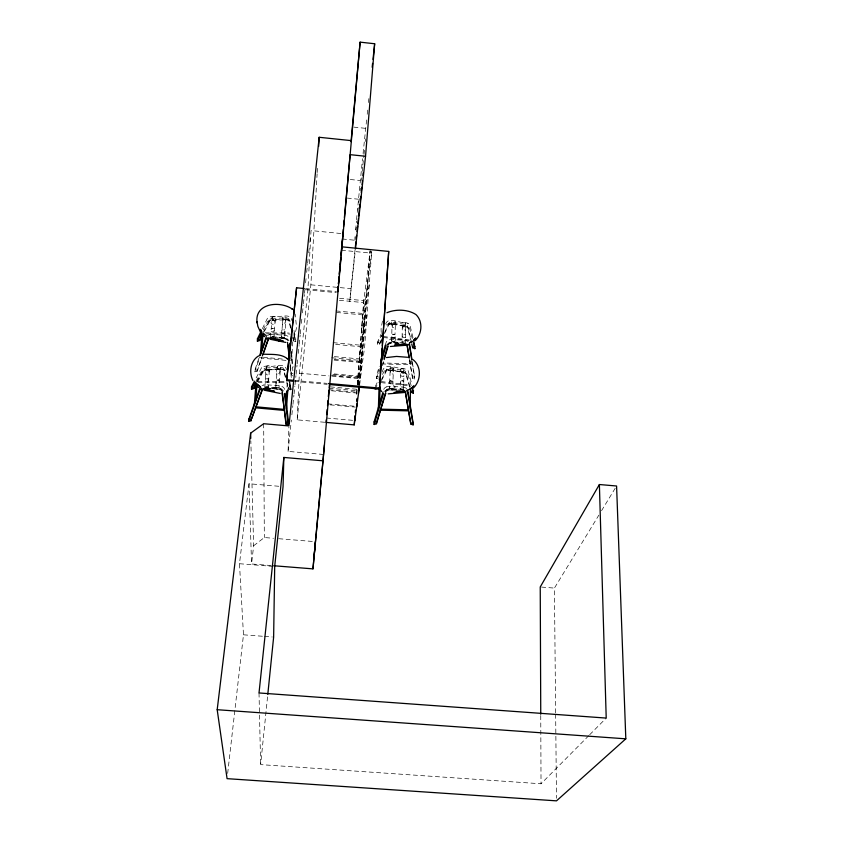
<?xml version="1.0" encoding="UTF-8"?>
<svg xmlns="http://www.w3.org/2000/svg" width="843" height="843" viewBox="0 0 843 843"><rect width="100%" height="100%" fill="white"/><g stroke="black" fill="none" stroke-linecap="round" stroke-linejoin="round"><path stroke-width="0.63" stroke-dasharray="4.21 3.16" d="M392.596 381.162L390.183 380.952L392.933 381.363L393.365 370.994M269.549 369.118C268.127 376.568 272.342 361.721 266.304 366.442C265.239 370.435 265.766 370.952 268.917 370.772C268.085 381.584 261.604 367.422 268.896 370.541M271.72 336.536L274.059 336.167L275.06 321.489C279.339 310.224 264.744 321.288 274.565 320.635C277.8 325.978 267.684 325.061 272.184 320.593M282.795 317.073L283.006 319.212L286.009 319.044L285.798 320.614L285.988 317.147L282.879 316.873L282.953 319.666M280.498 368.602C279.528 373.723 282.637 362.585 277.294 366.452C276.609 369.329 276.715 370.383 279.887 369.592C280.392 379.793 271.699 367.285 279.939 369.624M410.868 360.509L410.214 363.733L382.543 362.964M411.869 360.604L411.795 363.512L410.383 364.734L382.469 363.976M265.461 386.853L268.232 386.558L269.296 371.194M405.62 337.685L405.62 334.639L402.828 334.334L402.785 337.516L405.62 337.685L405.399 343.101M393.091 384.366L392.891 381.057M392.48 323.744L389.066 323.891L387.358 325.24L390.003 324.144L395.367 324.523L394.988 334.734L392.322 334.344L392.258 337.274L395.093 337.811L395.114 334.46L392.416 334.165M391.71 388.623L389.445 388.001L390.256 367.422L393.302 367.78L393.154 370.931L390.414 370.52L390.372 373.712L393.291 374.102M392.532 324.429L392.511 327.484L395.325 327.737M381.268 343.059L381.489 337.611M323.48 454.451L288.074 451.395L288.907 427.211M291.278 377.58L289.844 363.618M324.671 422.28L297.179 419.856L299.36 373.196L307.895 289.918L311.025 230.56L343.048 233.732M395.135 337.664C397.158 341.152 391.858 343.965 391.679 340.035L391.984 325.577C389.266 315.556 401.721 325.798 392.585 324.218M390.478 380.815C384.324 384.06 404.355 387.474 389.666 388.507M404.998 342.037L402.037 341.752L402.322 325.24L402.669 322.606L405.652 322.88L405.578 326.989L402.922 326.536L402.87 329.634L405.683 330.098L405.746 326.789L402.954 326.515M403.555 389.951C403.66 387.759 398.075 390.541 400.246 386.252L400.72 368.802L403.839 368.897L403.755 373.196L401.099 372.722L400.983 376.01L403.808 376.505L403.966 373.091L401.321 372.669M297.179 419.856L310.877 284.818L317.116 173.837M317.189 172.53L317.548 166.008M277.21 366.705L277.495 368.865L280.445 368.707L278.98 387.833L275.693 387.738L276.198 380.098L279.117 380.035L278.928 383.544L275.988 383.502M284.565 337.316L281.362 337.232L281.847 329.866L284.755 329.845L284.47 333.206L281.625 333.048M389.445 388.001L389.55 386.811M276.04 385.061L275.693 387.738L279.191 387.179M276.799 374.44L276.746 372.954M282.416 324.513L282.826 319.666M272.131 316.947L272.3 319.708L275.303 319.486M281.699 334.671L281.362 337.232L284.713 337.063L286.009 319.002M276.81 374.387L276.356 380.235L279.202 380.151L276.746 380.077M282.426 324.45L281.994 330.034L284.755 329.845M286.968 387.148L287.242 383.091L286.662 382.659L258.084 382.437M290.74 359.129L291.288 351.436M402.037 341.752L402.259 342.795M400.13 388.507L400.351 389.656L403.207 389.93M359.508 384.429L364.608 347.074L371.7 251.815L370.045 251.646L359.666 385.146M405.715 323.006L405.198 325.777L402.322 325.187M270.603 337.105L271.551 323.933M356.61 393.66L357.211 385.852M357.306 384.545L363.575 302.595L370.172 250.687L360.541 378.739L331.51 376.104M356.726 394.45L357.126 389.234M357.495 384.387L363.986 299.307L365.546 299.455L359.16 384.703M358.275 384.545L358.855 376.99L331.594 374.513M358.286 384.998L358.96 376.178L331.668 373.691M403.892 369.108L403.428 371.774L402.669 371.847M264.681 387.611L265.714 378.676M395.146 324.249L395.346 321.784M393.112 370.467C393.934 364.06 393.217 373.407 389.866 369.455M355.051 249.644L349.782 301.278L355.325 250.329M342.258 238.99L354.84 240.234L355.156 236.388M355.683 229.97L356.431 220.992M356.536 219.707L362.511 158.695M381.278 340.54L379.656 343.976L377.316 344.397L377.538 342.047L381.321 333.649M379.656 343.976L381.373 339.423M588.772 735.665L541.027 783.779L260.635 764.622L267.674 695.654M288.074 451.395L291.341 420.035M291.878 414.809L292.827 405.662M292.964 404.355L293.912 395.209M294.049 393.902L294.871 386.062M294.997 384.756L295.956 375.609M296.093 374.303L297.042 365.156M297.179 363.849L297.579 359.929M298.264 353.396L299.075 345.556M299.212 344.25L300.161 335.103M300.298 333.796L300.846 328.57M301.383 323.343L301.931 318.117M302.468 312.879L303.29 305.04M303.417 303.733L304.376 294.586M304.513 293.28L304.913 289.36M305.598 282.826L306.135 277.6M306.683 272.373L307.495 264.533M307.632 263.227L308.18 258M308.717 252.774L309.265 247.547M309.803 242.32L310.35 237.094M363.07 153.479L366.652 119.516M367.2 114.29L367.759 109.063M368.444 102.53L368.865 98.61M354.84 240.234L355.114 237.631M355.946 229.833L356.22 227.231M358.033 210.339L358.307 207.736M358.865 202.541L359.276 198.642M360.109 190.845L360.393 188.242M361.226 180.444L361.499 177.852M362.195 171.35L362.743 166.155M362.89 164.859L363.86 155.755M363.997 154.459L364.555 149.264M365.388 141.466L365.662 138.863M227.663 773.421L243.479 634.811L239.486 563.725L249.012 483.756L279.117 486.295M271.161 565.537L251.562 563.978L253.638 545.758L250.845 441.005M371.7 251.815L361.689 329.381L363.27 329.529M292.521 375.894L292.268 375.514A1.18 1.033 2.5 0 0 291.594 375.114L290.087 362.606M359.329 360.309L365.272 315.166M357.811 384.134L366.968 315.324L335.893 312.395M357.875 384.282L362.88 346.916M403.565 389.961L403.902 376.399M258.885 358.286L255.102 369.382L254.734 371.837L256.019 371.658A1.149 1.001 -0.1 0 1 256.778 371.426L261.952 357M378.897 373.639L379.445 370.34M392.564 324.26L405.304 326.367L408.655 328.327L406.99 326.568L403.913 325.567M395.335 321.921L394.766 323.997L391.963 323.406M400.467 371.373L403.102 371.974A6.902 2.561 5.9 0 1 405.293 372.585M268.253 386.4L267.979 387.696L265.05 387.632M274.08 336.02L273.406 337.168M382.448 321.067L381.047 328.844L381.436 336.652M378.444 377.927A1.17 1.022 9.4 0 0 377.738 378.244L376.515 378.57L376.431 376.126L379.255 366.22M385.283 345.166L386.189 342.163A5.648 3.667 -3.1 0 1 388.56 340.108L389.255 339.866A5.385 3.404 -4.2 0 1 391.531 339.466L404.703 340.309A6.807 4.236 -4.8 0 1 406.842 340.909A7.05 4.447 -5.5 0 1 408.834 342.384M387.685 346.136L388.507 343.375A3.193 2.086 -4 0 1 390.235 342.037A3.024 1.949 -4.6 0 1 391.531 341.826L403.523 342.564M376.515 378.57L379.371 368.77M382.385 365.693L383.807 360.804M254.734 371.837L259.76 357.232M284.586 337.326L284.776 336.768M257.147 371.457L262.205 356.937M388.465 344.913L388.581 344.597A3.203 2.139 -4.2 0 1 390.309 343.238A3.024 1.992 -4.8 0 1 391.595 343.017L402.322 343.681M405.715 330.034L405.43 334.861L402.828 334.334M383.755 389.445L383.955 388.929A5.764 3.562 -3 0 1 386.368 386.916M386.21 390.467L386.326 390.161A3.256 2.034 -3.8 0 1 388.086 388.855A3.087 1.897 -4.4 0 1 389.403 388.634L402.195 389.35A4.626 2.835 -5.5 0 1 404.018 389.93M293.87 338.728L296.578 327.537L295.155 314.123M293.933 338.591L294.355 337.558L292.879 340.635M385.63 324.06C388.191 315.84 400.414 323.881 405.209 322.532A6.691 2.487 6.1 0 1 407.348 323.132M384.629 332.395L389.087 322.848A3.172 1.138 5.8 0 1 390.783 322.311A2.993 1.096 6.3 0 1 392.048 322.342L404.44 324.302A4.352 1.612 6.2 0 1 407.422 325.82L411.258 340.604M377.316 344.397L381.594 335.314M384.513 333.67L388.95 324.344A3.161 1.18 5.9 0 1 390.646 323.765A3.003 1.149 6.2 0 1 391.921 323.796L392.669 323.86M262.373 328.622L267.526 318.159A7.134 2.529 -0.2 0 1 269.707 316.915L270.445 316.778A6.807 2.487 0.3 0 1 272.711 316.441C276.968 318.601 290.909 311.815 291.826 320.456M375.251 386.515L378.518 379.824M382.332 372.016C384.018 361.268 397.675 369.371 403.386 368.549A6.828 2.297 6 0 1 405.567 369.129L406.178 369.371A7.155 2.329 6.5 0 1 408.181 370.751L411.9 384.608M263.237 332.458L269.813 319.434A4.594 1.654 -0.1 0 1 272.152 318.422M381.573 379.339L386.926 368.791A3.235 1.043 5.7 0 1 388.665 368.317A3.056 1.012 6.1 0 1 389.951 368.349M263.185 329.898L267.442 321.678A7.113 2.761 -0.2 0 1 270.34 320.14L273.638 319.655M264.386 331.404L269.781 320.983A4.563 1.697 -0.2 0 1 273.153 319.813L273.701 319.782M375.019 388.96L378.465 382.258M382.48 374.45L384.397 370.836A5.722 2.002 5.4 0 1 386.737 369.929M381.457 380.614L386.8 370.33A3.224 1.096 5.8 0 1 388.518 369.824A3.066 1.064 6.1 0 1 389.824 369.856L402.29 371.826M256.177 377.875L261.615 367.622A7.292 2.308 -0.4 0 1 263.817 366.473M403.755 384.524C398.96 386.326 400.309 377.896 403.565 381.078M390.488 370.456L393.365 370.909M256.978 381.689L263.954 368.897A4.7 1.517 -0.3 0 1 266.325 367.959M255.787 381.51L261.52 371.268A7.271 2.55 -0.4 0 1 264.46 369.824L267.853 369.287M257.579 381.826L263.912 370.499A4.668 1.56 -0.4 0 1 267.357 369.403M256.83 381.447L262.436 371.394L264.481 369.845A7.029 2.54 0.1 0 1 266.831 369.508L269.549 369.16M262.436 371.394L266.335 369.951L279.844 369.466L284.755 370.73L283.353 369.434L281.056 368.939L267.357 369.413M555.642 712.862L554.42 588.098L598.825 515.168M601.554 510.689L615.211 488.245M386.41 325.082L386.61 324.797A5.606 2.16 5.5 0 1 388.908 323.796L389.624 323.744A5.343 2.129 6 0 1 391.879 323.765L404.935 325.841A6.755 2.74 6 0 1 407.074 326.473M386.652 344.439L390.91 342.195L398.939 342.574M387.527 344.703L391.026 342.848L398.771 343.227M387.643 344.545L391.057 342.648L399.93 343.112M384.429 391.363C389.245 386.484 397.295 390.678 403.038 389.887M385.578 391.289L388.918 389.561L396.674 389.898M385.894 390.931L385.314 391.626L389.55 389.74L396.79 390.13M292.848 373.449L291.362 373.997M589.689 734.738L606.212 718.078M253.638 545.758L264.333 537.539L273.501 538.277M290.919 360.498L291.762 359.244L293.079 333.702M270.34 320.256L268.2 322.068L270.34 320.677L273.575 320.171L286.694 319.855L290.161 321.204L288.791 319.897L286.557 319.339L272.658 319.803A6.87 2.74 0.3 0 0 270.382 320.171M388.518 324.112L389.066 323.891M386.389 386.937L387.085 386.684A5.501 3.298 -4.1 0 1 389.413 386.294L402.849 387.053M263.912 366.505L264.586 366.347A6.955 2.276 0.1 0 1 266.894 366.031C271.288 368.412 285.176 361.268 286.536 369.792M412.417 378.412L412.353 377.337L414.587 376.621L414.724 379.065L413.491 378.739A1.128 0.98 12.1 0 0 412.775 378.423L409.319 359.107M386.789 369.951L387.474 369.887A5.458 1.981 5.9 0 1 389.772 369.929L390.583 370.014M391.911 388.634L392.87 388.792M257.652 381.436L285.197 381.584M267.178 369.424L266.441 369.266L266.304 366.579M267.684 369.466L280.603 369.097A5.543 1.96 0.1 0 1 282.9 369.339L283.575 369.487A5.817 1.949 1.2 0 1 285.461 370.372M292.985 337.432L293.901 339.877A1.17 0.991 3.1 0 0 294.607 339.571L295.84 339.265L295.851 341.647L293.533 340.93L292.942 338.38M280.498 368.907L279.939 368.907M279.971 369.002L280.445 369.002A3.109 1.054 -0.1 0 1 281.731 369.129A3.277 1.075 0.5 0 1 283.332 369.835L285.419 377.516M285.492 319.434L285.956 319.434A3.045 1.149 0.1 0 1 287.21 319.581A3.203 1.17 0.7 0 1 288.759 320.351L290.898 329.455M285.313 319.413L286.125 319.413A5.416 2.129 0.2 0 1 288.359 319.697L289.023 319.855A5.69 2.129 1.4 0 1 290.856 320.825M265.166 332.806L289.191 333.059M266.462 333.839L290.403 334.081M265.714 373.965L265.471 378.96L268.327 378.897L267.958 382.216L265.05 382.048M283.1 319.803L285.113 319.697M265.861 378.802L268.316 378.876M376.431 376.126L378.359 376.81M265.25 387.601C270.751 389.276 280.487 385.514 284.091 391.858M400.425 390.499L389.477 389.898A3.087 1.939 -4.6 0 0 388.159 390.119A3.267 2.086 -4 0 0 386.4 391.458M271.983 337.095L284.649 337.885L289.023 340.287M277.41 337.895L285.155 338.475L288.148 340.54L285.197 338.686L276.778 338.054M268.58 388.423L279.623 389.224L282.921 391.458L279.581 388.971L266.283 388.043M281.436 338.559L284.523 338.77A3.066 2.013 9.7 0 1 285.788 339.16A3.256 2.16 9.3 0 1 287.294 340.73L287.368 341.057M266.377 388.433L278.938 389.234A3.14 1.96 9.2 0 1 280.224 389.624A3.33 2.097 8.7 0 1 281.773 391.152L281.847 391.468M272.426 336.789L284.692 337.579A3.066 1.971 9.7 0 1 285.946 337.969A3.235 2.097 9.4 0 1 287.463 339.508L287.526 339.824M243.479 634.811L263.153 636.296M264.46 636.402L272.331 636.992M541.522 587.076L554.42 588.098M239.486 563.725L273.395 566.422M278.738 538.709L314.081 541.575M327.685 403.839L355.398 406.315M330.129 404.861L355.293 407.095M326.378 418.002L353.449 420.394M331.562 375.441L360.541 378.064M299.36 373.196L328.96 375.883M294.523 380.425L327.253 383.386M294.492 381.384L327.168 384.334M330.424 386.895L357.116 389.297M329.023 388.201L357.01 390.72M328.981 389.719L357.295 392.258M331.478 390.773L357.19 393.08M334.355 356.621L359.434 358.918L369.371 283.1L367.696 282.942M331.721 357.769L360.93 360.456M334.249 359.234L360.899 361.668M334.165 360.077L360.793 362.522M333.206 342.669L362.996 345.43M335.662 344.397L364.608 347.074M263.353 357.253L284.786 359.244M285.988 360.382L261.952 358.149L260.55 357.337M310.877 284.818L350.825 288.643M305.587 288.643L336.441 291.594M305.535 289.686L336.346 292.626M339.581 298.306L363.891 300.624M339.381 300.298L363.575 302.595M336.02 310.941L365.377 313.722M394.882 341.889L391.584 341.015M341.404 250.213L369.94 253.016M347.137 198.073L358.233 199.19M350.298 179.506L360.066 180.497M377.538 342.047L378.718 342.511A1.149 0.991 9.2 0 0 379.392 342.89L379.75 342.943M401.3 380.857L403.46 381.215M353.786 127.103L365.472 128.326M381.047 382.617L408.539 385.715L409.445 386.537M381.11 381.594L408.697 384.714L410.467 386.547M383.323 336.494L411.69 340.319M383.27 337.495L408.929 340.467M389.951 368.349L402.606 370.288A4.436 1.486 6.1 0 1 404.018 370.667M255.102 369.382L257.305 370.383M401.942 371.721L402.48 371.805M403.797 325.683L404.324 325.777A4.489 1.739 6.2 0 1 407.359 327.347L410.741 340.151M285.419 319.845L285.229 323.09L282.342 322.974M274.123 328.696L271.288 328.538L274.101 328.633L273.796 331.879L270.951 331.721M407.338 323.143L407.938 323.396M406.716 374.05L402.817 372.311L390.425 370.372L387.306 370.319L385.177 371.257L386.905 369.94L390.393 369.824L403.27 371.868L406.916 374.345M389.455 387.854L389.666 388.507M409.666 387.232L405.578 373.291A4.584 1.612 6.1 0 0 402.522 371.774M411.205 385.799L407.864 374.324A7.144 2.592 6.2 0 0 405.388 372.543M409.856 386.347L405.704 371.721A4.615 1.538 6.2 0 0 404.071 370.646M286.757 382.543L288.422 388.813M412.311 338.665L409.593 328.327A6.997 2.792 6.3 0 0 407.158 326.441M285.619 376.874L283.364 368.265A3.288 1.033 0.5 0 0 281.752 367.601A3.109 1.001 0 0 0 280.466 367.474L267.389 367.854A4.521 1.475 0 0 0 266.356 367.969M287.178 382.901L287.8 385.314M412.996 337.611L409.867 324.861A7.018 2.529 6.6 0 0 408.023 323.375M293.838 332.795L295.851 341.647M290.793 327.611L288.791 318.844A3.214 1.128 0.7 0 0 287.231 318.096A3.035 1.096 0.1 0 0 285.977 317.959L273.185 318.317A4.415 1.612 0.2 0 0 272.173 318.433M282.026 390.172L281.952 389.856A3.309 2.044 8.8 0 0 280.392 388.36A3.14 1.918 9.1 0 0 279.107 387.97L266.009 387.148A4.71 2.845 9.7 0 0 265.492 387.2M284.607 389.445L284.491 388.908A5.859 3.562 8.3 0 0 282.363 386.652L281.731 386.294A5.585 3.34 8.9 0 0 279.444 385.63L265.671 384.766A7.081 4.162 9.4 0 0 263.343 385.072M293.965 330.488L295.84 339.265M409.456 359.223L412.353 377.337M412.438 362.764L414.587 376.621M411.911 360.962L414.724 379.065M289.739 361.984L291.225 375.061M290.846 352.427L292.89 370.751M291.436 351.879L293.101 367.169M249.012 483.756L251.562 563.978M259.012 692.957L260.635 764.622M555.653 714.179L556.475 798.226M263.68 423.723L264.333 537.539M540.753 715.549L541.027 783.779M293.533 339.887L293.533 340.93M406.674 388.634A7.197 4.32 -5.3 0 0 405.019 387.643A6.944 4.11 -4.6 0 0 402.849 387.063M262.078 385.588A7.334 4.363 9.8 0 1 263.374 385.114M269.275 334.724A6.923 4.299 10 0 1 271.562 334.397L285.029 335.24A5.458 3.446 9.4 0 1 287.263 335.904L287.895 336.252A5.732 3.667 8.9 0 1 289.707 338.054M267.484 335.577A7.176 4.489 10.4 0 1 269.307 334.755M391.679 340.035L391.574 341.162L391.668 340.129"/><path stroke-width="1.26" d="M288.432 387.727L288.422 388.813L290.793 389.55L289.57 382.132M260.729 332.016L257.431 338.791L257.4 341.204L259.718 340.498L259.359 339.434M255.724 385.167L253.859 388.518L251.499 389.255L251.53 386.747L254.438 381.205M253.859 388.518L255.123 385.125M410.183 409.192L410.415 390.32M355.461 249.022L365.546 156.261L374.661 43.752L360.109 42.15L323.027 460.805L283.849 457.443L283.048 486.622L274.692 566.528L273.638 637.097L267.8 694.347M293.174 381.268L286.641 380.678L286.673 379.719L296.588 287.79L304.302 288.527M378.391 408.423L379.013 388.17M379.571 403.397L380.077 387M296.588 287.79L286.641 380.678M318.654 146.419L319.17 137.283L351.383 140.633M329.782 384.566L379.466 389.055L382.174 348.349M382.343 345.725L388.707 251.425L341.71 246.82M379.466 389.055L388.707 251.425M285.788 403.692L286.694 390.962M286.472 408.897L287.832 389.729M326.22 419.814L325.978 422.396L354.229 424.883L354.924 415.768M354.734 420.509L355.029 416.6M355.335 412.691L355.535 410.088M356.557 407.211L356.747 404.693M357.032 400.91L357.221 398.391M356.663 406.431L356.852 403.902M357.042 401.384L357.232 398.865M358.475 393.196L359.065 385.978M254.333 404.693L255.956 384.324M255.787 399.635L256.894 385.694M260.329 355.019L261.962 334.376M261.762 349.898L262.974 334.481M362.943 175.523L363.154 172.91M410.393 389.729L411.121 392.227L413.344 393.228L412.564 387.074M413.892 341.341L414.904 348.675L412.722 347.706L412.807 346.673M411.121 392.227L411.205 391.152M273.775 565.748L312.974 568.867L315.387 541.68M337.727 291.72L338.18 286.588M338.412 284.017L339.097 276.325M339.318 273.754L339.887 267.347M340.119 264.776L340.804 257.083M341.025 254.512L341.594 248.095M351.036 141.656L360.109 42.15M341.868 245.039L342.469 238.495M342.711 235.871L343.312 229.328M343.554 226.704L344.155 220.16M344.387 217.536L350.14 154.669L365.546 156.261M337.748 291.467L338.222 286.335M338.454 283.775L339.044 277.358M339.276 274.786L340.804 258.106M341.046 255.545L343.048 233.732M326.694 414.661L327.168 409.508M327.527 405.641L328.001 400.478M328.349 396.61L328.949 390.172M329.181 387.59L329.539 383.723M314.186 555.2L324.439 444.872M312.974 568.867L323.027 460.805M319.17 137.283L288.949 425.936L263.68 423.723L250.634 433.154L217.188 709.711L227.073 778.658L556.506 800.85L625.812 738.826L616.581 486L599.384 484.525L540.237 586.97L540.753 714.242M283.849 457.443L259.012 692.957L606.212 718.078L599.384 484.525M372.174 67.261L372.585 63.341M372.996 59.421L374.661 43.752M355.335 247.052L355.894 241.846M356.178 239.243L356.6 235.345M357.021 231.446L357.59 226.251M357.864 223.648L358.433 218.453M358.718 215.85L359.276 210.645M359.561 208.052L359.982 204.154M360.404 200.244L360.825 196.345M361.247 192.446L361.816 187.251M362.09 184.649L362.511 180.75M282.005 392.743L286.367 424.493A1.212 1.075 1.2 0 1 287.052 424.904L288.285 425.388L288.612 422.838L285.071 393.302M285.988 424.44L282.342 392.722M358.633 390.867L359.16 387M354.229 424.883L359.487 386.431M262.31 390.035L250.771 420.794A1.18 1.043 -1.8 0 0 249.992 421.047L248.685 421.237L249.075 418.676L260.044 387.59M251.151 420.836L250.919 419.614M380.678 361.268L385.283 345.166M384.113 358.423L387.685 346.136M380.794 363.881L386.136 345.514M384.166 359.582L388.107 346.136M385.904 392.996L376.126 423.829A1.191 1.064 9.6 0 0 375.409 424.166L374.166 424.503L374.071 421.964L383.007 391.953M374.166 424.503L383.523 393.649M385.462 392.943L376.505 423.818M259.728 355.82L266.262 336.821M260.592 354.798L265.851 339.666A7.208 4.742 10.9 0 1 268.222 337.695M262.373 355.778L268.443 338.401M263.048 354.513L268.264 339.655A4.647 3.024 10.5 0 1 269.412 338.57M248.685 421.237L259.834 390.109A7.376 4.615 10.3 0 1 261.636 388.486M251.762 418.486L262.352 389.044M260.308 338.285L261.478 335.946M257.4 341.204L262.025 332.163M259.718 340.498L262.637 334.819M251.499 389.255L255.176 382.617M287.906 390.562L286.673 392.438M413.86 385.609L412.922 386.621M413.576 387.812C421.121 380.446 421.711 366.178 412.891 359.561M415.22 340.604C422.111 333.881 423.154 321.404 415.915 314.534C407.801 309.244 395.704 308.97 386.895 312.742M413.723 340.393L415.894 337.969L413.418 340.424M411.121 388.286L409.371 389.392M410.225 388.739L411.732 387.685M258.685 355.872C250.403 360.741 248.822 372.385 252.9 380.52M412.49 341.362L409.529 342.88M410.299 342.321L411.932 341.447M408.434 389.698L406.6 390.414M386.473 357.558L396.537 356.431L407.643 357.284M404.313 391.11L395.63 392.353L404.766 390.952M402.712 391.415L404.672 390.973M405.915 343.891L394.471 345.24L404.682 344.028M404.398 392.501L388.201 393.86M405.926 345.272L390.372 346.484M400.625 344.713L402.374 344.492M407.78 390.488L413.007 422.29L413.154 424.84L411.89 424.503A1.149 1.022 12.8 0 0 411.163 424.177L411.131 423.007M397.158 392.216L394.008 392.48M397.359 345.029L395.947 345.135M264.186 354.218C271.889 354.576 281.277 353.565 287.547 358.886L287.02 358.401L287.537 358.876M251.53 386.747L252.489 386.737M257.431 338.791L258.358 338.781M377.401 388.507L375.019 388.96M374.071 421.964L375.03 421.974M380.288 409.15L408.275 409.824M380.204 410.183L408.307 410.847M217.188 709.711L625.812 738.826M286.673 379.719L293.216 380.309M328.559 383.502L379.624 388.107M256.135 406.821L284.491 409.403M255.987 407.854L284.449 410.446M287.653 422.743L288.612 422.838M249.075 418.676L250.023 418.802M412.627 390.646L413.544 390.773M414.187 346.188L415.093 346.315M278.991 341.099L270.234 339.265M278.822 341.067L285.861 342.448M280.255 393.449L264.007 390.151M271.435 390.731L274.586 391.373L264.491 388.844M280.424 340.393L281.994 340.709L270.466 337.885M283.427 341.015L269.918 337.516M273.079 391.078L263.922 388.56M260.856 387.337L256.767 384.197M266.325 335.767L263.374 333.459M260.245 386.789L255.987 383.059M264.365 334.766L262.911 333.375M263.258 335.482L264.649 336.631M257.126 386.368L258.548 387.559M292.911 309.507C280.73 300.287 253.869 302.806 257.157 323.027M255.461 382.469L256.483 383.86M261.119 330.688L260.371 329.36L261.636 331.657M260.361 331.91L257.832 326.304L257.041 321.731M381.51 391.616L380.773 390.14M411.921 388.275L413.344 393.228M289.476 384.587L290.793 389.55M411.732 343.923L412.722 347.706M413.281 342.427L414.904 348.675M409.392 343.343L411.858 358.992M410.794 424.166L405.378 392.617A4.668 2.919 -5.5 0 0 404.756 391.7M405.388 391.647L410.731 423.06M413.154 424.84L407.822 392.975A7.239 4.552 -5.7 0 0 406.853 391.563M409.118 357.822L407.169 345.883A4.563 2.993 -5.7 0 0 405.904 344.439M409.245 357.927L407.095 344.629A4.531 2.919 -5.7 0 0 406.948 344.302M411.711 359.676L409.572 346.199A7.092 4.668 -6 0 0 408.149 344.334M284.365 393.692L288.285 425.388M287.516 342.363L289.592 360.678M289.823 343.259L290.413 348.496M288.095 344.882L289.518 357.537M290.466 342.964L290.751 345.514M250.634 433.154L250.782 438.392M262.321 390.035A4.752 2.95 9.9 0 1 263.48 388.992M292.447 309.086L291.899 308.633L292.437 309.086"/></g></svg>
